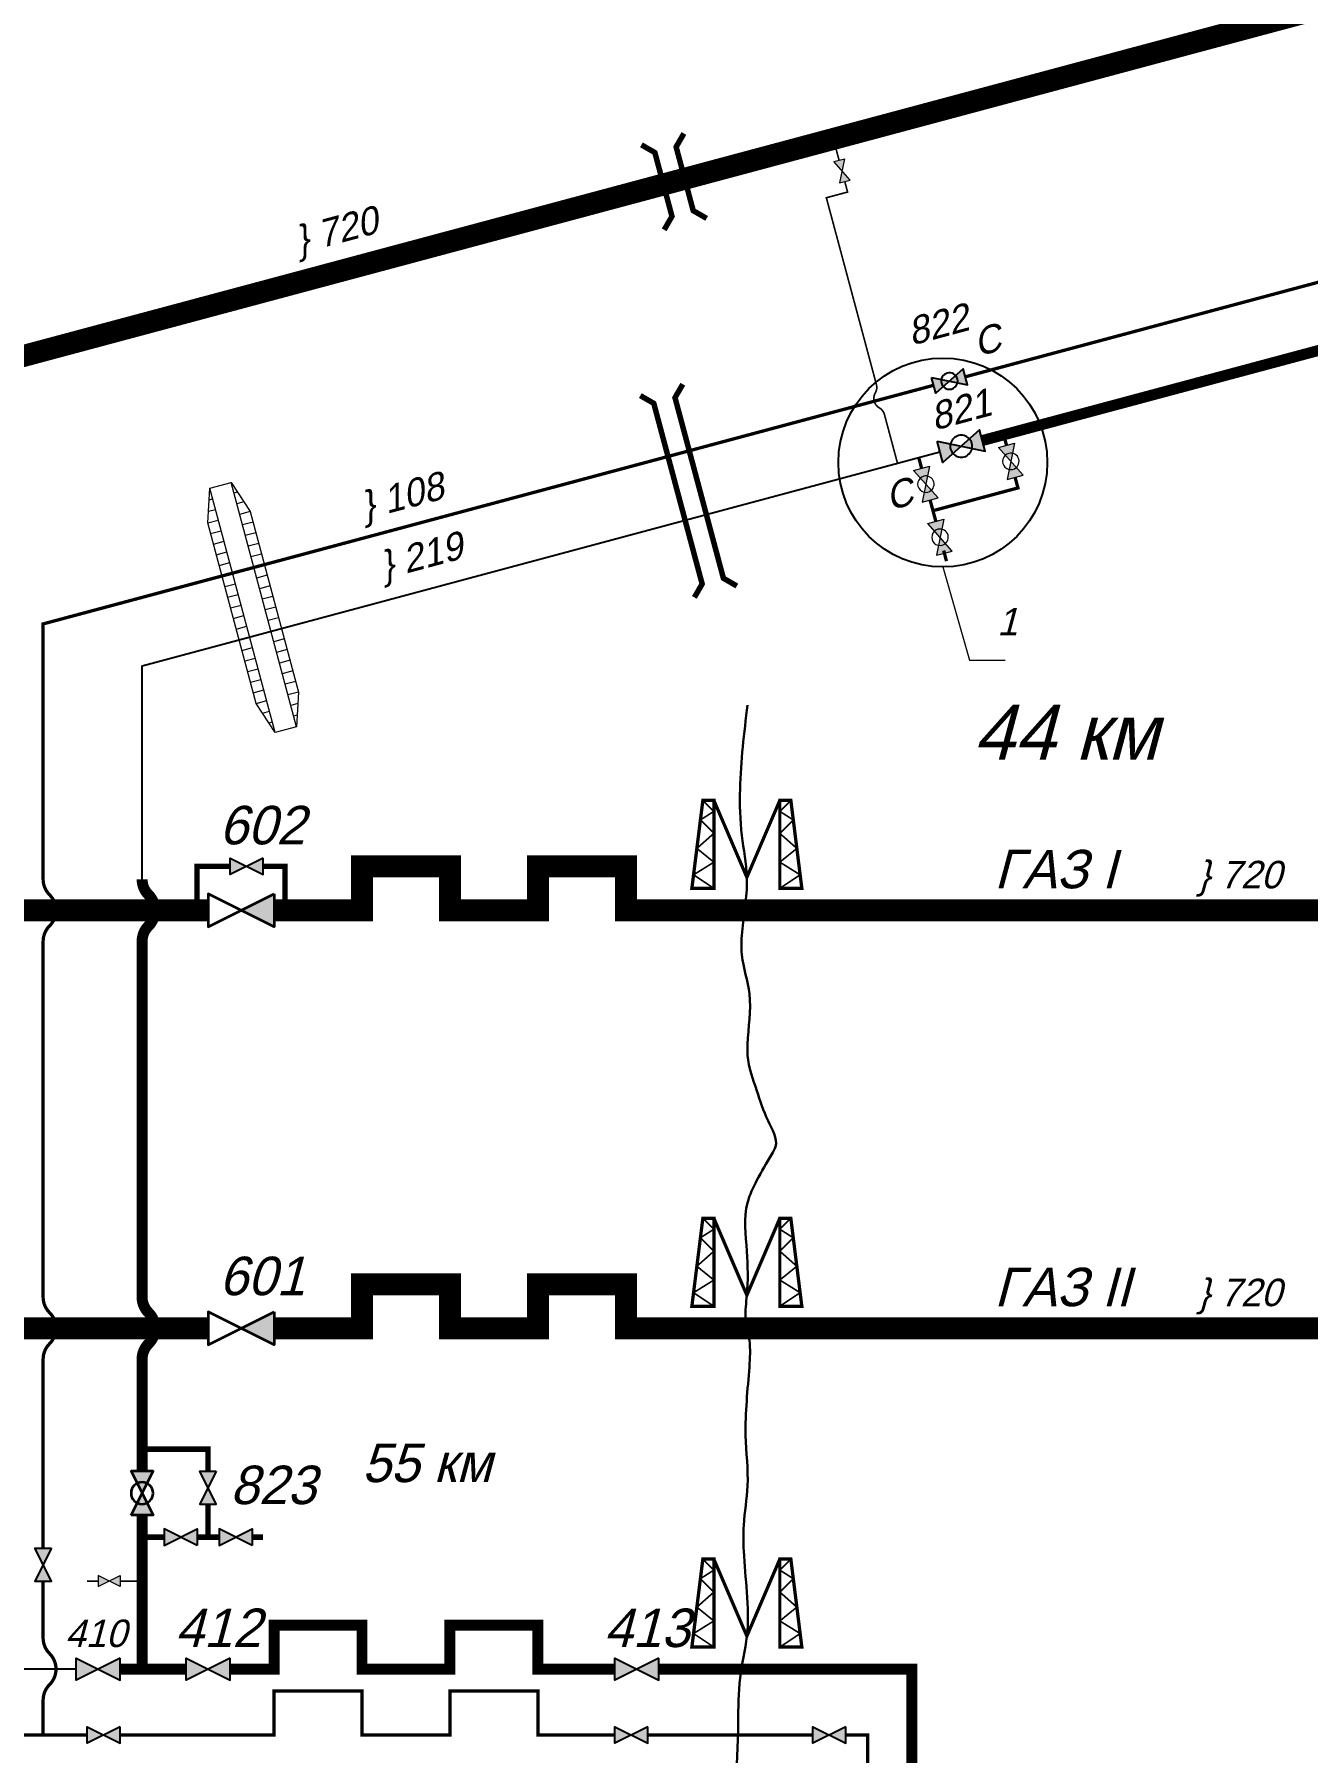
# Paper-space layout 'Layout1' of a CAD drawing. Header units: millimetres. Extents: x 4 to 970, y 6 to 602.
# Drawn here: x 161.9 to 277.7, y 289.6 to 445.9 of the extents above; entities that cross this region are included whole.
import ezdxf

# ---------------------------------------------------------------- set-up
doc = ezdxf.new("R2010")
doc.units = ezdxf.units.MM
for name, color, linetype in [('Задвижки ручн.ВД', 7, 'Continuous'), ('Клапаны обр.', 7, 'Continuous'), ('Краны шар.ВД', 7, 'Continuous'), ('Переезды', 7, 'Continuous'), ('Площадки', 7, 'Continuous'), ('Трубы 0057', 7, 'Continuous'), ('Трубы 0108', 7, 'Continuous'), ('Трубы 0114', 7, 'Continuous'), ('Трубы 0159', 7, 'Continuous'), ('Трубы 0219', 7, 'Continuous'), ('Трубы 0720', 7, 'Continuous')]:
    doc.layers.add(name, color=color, linetype=linetype)
doc.styles.add('# елементов', font='ruslat.shx', dxfattribs={"oblique": 15, "height": 2.5})
doc.styles.add('# елементов 3.5', font='ruslat.shx', dxfattribs={"oblique": 15, "height": 3.5})
doc.styles.add('Наим. объектов', font='ruslat.shx', dxfattribs={"oblique": 15, "height": 3.5})
doc.styles.add('Наим. труб', font='ruslat.shx', dxfattribs={"oblique": 15, "height": 2.5})
doc.styles.add('Рамка 5', font='ruslat.shx', dxfattribs={"oblique": 15, "height": 5})
doc.dimstyles.new('Выноски диам. труб', dxfattribs={"dimtxt": 2.5, "dimasz": 1.5, "dimexe": 1.25, "dimexo": 0.625, "dimgap": 1, "dimtad": 1, "dimtoh": 1, "dimtxsty": 'Наим. труб', "dimblk": 'OBLIQUE', "dimcen": 2.5, "dimclrd": 256, "dimclre": 256, "dimclrt": 256, "dimadec": 0, "dimazin": 0, "dimtfac": 1, "dimtmove": 0, "dimatfit": 3, "dimldrblk": 'DOTSMALL', "dimfxl": 0, "dimlwd": 20, "dimlwe": 20, "dimarcsym": 0})

# ---------------------------------------------------------------- blocks, each defined once
blk = doc.blocks.new('Клапан обр.')
at = {"layer": 'Клапаны обр.', "linetype": 'ByBlock', "lineweight": -2}
blk.add_hatch(color=0, dxfattribs=at).paths.add_polyline_path([(0, 0.25), (0, -0.25), (0.5, 0)])
at = {"layer": 'Клапаны обр.', "color": 0, "linetype": 'ByBlock', "lineweight": -2}
blk.add_lwpolyline([(0, -0.25), (0, 0.25), (1, -0.25), (1, 0.25)], close=True, dxfattribs=at)
blk = doc.blocks.new('Задвижка ручн.ВД')
at = {"layer": 'Задвижки ручн.ВД', "linetype": 'ByBlock', "lineweight": -2}
h = blk.add_hatch(color=0, dxfattribs=at)
edge = h.paths.add_edge_path()
edge.add_ellipse((0.5, 0), major_axis=(0.176776695296762, 0.1767766952967621), ratio=0.9999999999996418, start_angle=108.4349488229158, end_angle=134.9999999999897, ccw=False)
edge.add_line((0.2763932022500057, 0.1118033988749971), (0, 0.25))
edge.add_line((0, 0.25), (0, -0.25))
edge.add_line((0, -0.25), (0.2763932022500057, -0.1118033988749971))
edge.add_ellipse((0.5, 0), major_axis=(-0.176776695296762, 0.176776695296762), ratio=0.9999999999996423, start_angle=45.000000000010175, end_angle=71.56505117708417, ccw=False)
edge = h.paths.add_edge_path()
edge.add_line((0.5, 0), (0.2763932022500057, 0.1118033988749971))
edge.add_ellipse((0.5, 0), major_axis=(0.176776695296762, 0.176776695296762), ratio=0.9999999999996423, start_angle=108.4349488229159, end_angle=134.9999999999897)
edge.add_ellipse((0.5, 0), major_axis=(-0.176776695296762, 0.1767766952967621), ratio=0.9999999999996418, start_angle=45.00000000001025, end_angle=71.56505117708416)
edge.add_line((0.2763932022500057, -0.1118033988749971), (0.5, 0))
edge = h.paths.add_edge_path()
edge.add_line((0.5, 0), (0.7236067977499943, -0.1118033988749971))
edge.add_ellipse((0.5, 0), major_axis=(0.176776695296762, 0.176776695296762), ratio=0.9999999999996423, start_angle=288.4349488229158, end_angle=314.9999999999898)
edge.add_ellipse((0.5, 0), major_axis=(-0.176776695296762, 0.1767766952967621), ratio=0.9999999999996418, start_angle=225.0000000000103, end_angle=251.5650511770842)
edge.add_line((0.7236067977499943, 0.1118033988749971), (0.5, 0))
edge = h.paths.add_edge_path()
edge.add_ellipse((0.5, 0), major_axis=(0.176776695296762, 0.1767766952967621), ratio=0.9999999999996418, start_angle=288.4349488229158, end_angle=314.99999999998977, ccw=False)
edge.add_line((0.7236067977499943, -0.1118033988749971), (1, -0.25))
edge.add_line((1, -0.25), (1, 0.25))
edge.add_line((1, 0.25), (0.7236067977499943, 0.1118033988749971))
edge.add_ellipse((0.5, 0), major_axis=(-0.176776695296762, 0.176776695296762), ratio=0.9999999999996423, start_angle=225.0000000000103, end_angle=251.56505117708411, ccw=False)
at = {"layer": 'Задвижки ручн.ВД', "color": 0, "linetype": 'ByBlock', "lineweight": -2}
blk.add_lwpolyline([(1, 0.25), (0, -0.25), (0, 0.25), (1, -0.25)], close=True, dxfattribs=at)
blk = doc.blocks.new('Пересеч. 057-325')
at = {"layer": 'Трубы 0057', "const_width": 0.15}
blk.add_lwpolyline([(-1.414213562373106, 0, -0.1989123673796589), (-0.7071067811865532, -0.2928932188134468), (-0.7071067811865532, -0.292893218813461, 0.414213562373095), (0.7071067811865532, -0.292893218813461), (0.7071067811865532, -0.2928932188134752, -0.1989123673796643), (1.414213562373106, 0)], format="xyb", dxfattribs=at)
blk = doc.blocks.new('Пересеч. 114-720')
at = {"layer": 'Трубы 0114', "color": 0, "linetype": 'ByBlock', "lineweight": -2, "const_width": 0.3}
blk.add_lwpolyline([(-2.828427124746185, 0, -0.1989123673796581), (-1.414213562373078, -0.5857864376268935), (-1.414213562373106, -0.5857864376268935, 0.4142135623730965), (1.414213562373106, -0.5857864376268935), (1.414213562373078, -0.5857864376268935, -0.198912367379658), (2.828427124746185, 0)], format="xyb", dxfattribs=at)
blk = doc.blocks.new('Пересеч. 219-720')
at = {"layer": 'Трубы 0219', "color": 0, "linetype": 'ByBlock', "lineweight": -2, "const_width": 1}
blk.add_lwpolyline([(-2.828427124746185, 0, -0.1989123673796581), (-1.414213562373078, -0.5857864376268935), (-1.414213562373106, -0.5857864376268935, 0.4142135623730965), (1.414213562373106, -0.5857864376268935), (1.414213562373078, -0.5857864376268935, -0.198912367379658), (2.828427124746185, 0)], format="xyb", dxfattribs=at)
blk = doc.blocks.new('Кран шар.ВД')
at = {"layer": 'Краны шар.ВД', "linetype": 'ByBlock', "lineweight": -2}
h = blk.add_hatch(color=0, dxfattribs=at)
edge = h.paths.add_edge_path()
edge.add_ellipse((0.5, 0), major_axis=(0.176776695296762, 0.1767766952967621), ratio=0.9999999999996418, start_angle=108.4349488229158, end_angle=134.9999999999897, ccw=False)
edge.add_line((0.2763932022500057, 0.1118033988749971), (0, 0.25))
edge.add_line((0, 0.25), (0, -0.25))
edge.add_line((0, -0.25), (0.2763932022500057, -0.1118033988749971))
edge.add_ellipse((0.5, 0), major_axis=(-0.176776695296762, 0.176776695296762), ratio=0.9999999999996423, start_angle=45.000000000010175, end_angle=71.56505117708417, ccw=False)
edge = h.paths.add_edge_path()
edge.add_line((0.5, 0), (0.2763932022500057, 0.1118033988749971))
edge.add_ellipse((0.5, 0), major_axis=(0.176776695296762, 0.176776695296762), ratio=0.9999999999996423, start_angle=108.4349488229159, end_angle=134.9999999999897)
edge.add_ellipse((0.5, 0), major_axis=(-0.176776695296762, 0.1767766952967621), ratio=0.9999999999996418, start_angle=45.00000000001025, end_angle=71.56505117708416)
edge.add_line((0.2763932022500057, -0.1118033988749971), (0.5, 0))
edge = h.paths.add_edge_path()
edge.add_line((0.5, 0), (0.7236067977499943, -0.1118033988749971))
edge.add_ellipse((0.5, 0), major_axis=(0.176776695296762, 0.176776695296762), ratio=0.9999999999996423, start_angle=288.4349488229158, end_angle=314.9999999999898)
edge.add_ellipse((0.5, 0), major_axis=(-0.176776695296762, 0.1767766952967621), ratio=0.9999999999996418, start_angle=225.0000000000103, end_angle=251.5650511770842)
edge.add_line((0.7236067977499943, 0.1118033988749971), (0.5, 0))
edge = h.paths.add_edge_path()
edge.add_ellipse((0.5, 0), major_axis=(0.176776695296762, 0.1767766952967621), ratio=0.9999999999996418, start_angle=288.4349488229158, end_angle=314.99999999998977, ccw=False)
edge.add_line((0.7236067977499943, -0.1118033988749971), (1, -0.25))
edge.add_line((1, -0.25), (1, 0.25))
edge.add_line((1, 0.25), (0.7236067977499943, 0.1118033988749971))
edge.add_ellipse((0.5, 0), major_axis=(-0.176776695296762, 0.176776695296762), ratio=0.9999999999996423, start_angle=225.0000000000103, end_angle=251.56505117708411, ccw=False)
at = {"layer": 'Краны шар.ВД', "color": 0, "linetype": 'ByBlock', "lineweight": -2}
blk.add_lwpolyline([(0, 0.25), (1, -0.25), (1, 0.25), (0, -0.25)], close=True, dxfattribs=at)
blk.add_lwpolyline([(0.25, 0, 1), (0.75, 0, 0.9999999999999999), (0.25, 0)], format="xyb", close=True, dxfattribs=at)
blk = doc.blocks.new('Переезд')
at = {"layer": 'Переезды', "color": 0, "linetype": 'ByBlock', "lineweight": -2}
blk.add_lwpolyline([(3, 11.5), (4, 8.5), (4, -8.5), (3, -11.5), (1, -11.5), (0, -8.5), (0, 8.5), (1, 11.5)], close=True, dxfattribs=at)
for points in [[(1, -11.5), (1, 11.5)], [(3, -11.5), (3, 11.5)], [(0.3333333333333428, 9.5), (1, 9.5)], [(0.6666666666666572, 10.5), (1, 10.5)], [(3.333333333333343, 10.5), (3, 10.5)], [(3.666666666666657, 9.5), (3, 9.5)], [(0, 8.5), (1, 8.5)], [(4, 8.5), (3, 8.5)], [(0, 7.5), (1, 7.5)], [(0, 6.5), (1, 6.5)], [(4, 7.5), (3, 7.5)], [(4, 6.5), (3, 6.5)], [(0, 5.5), (1, 5.5)], [(4, 5.5), (3, 5.5)], [(0, 4.5), (1, 4.5)], [(0, 3.5), (1, 3.5)], [(4, 4.5), (3, 4.5)], [(4, 3.5), (3, 3.5)], [(0, 2.5), (1, 2.5)], [(4, 2.5), (3, 2.5)], [(0, 1.5), (1, 1.5)], [(0, 0.5), (1, 0.5)], [(4, 1.5), (3, 1.5)], [(4, 0.5), (3, 0.5)], [(0, -0.5), (1, -0.5)], [(0, -1.5), (1, -1.5)], [(4, -0.5), (3, -0.5)], [(4, -1.5), (3, -1.5)], [(0, -2.5), (1, -2.5)], [(4, -2.5), (3, -2.5)], [(0, -3.5), (1, -3.5)], [(0, -4.5), (1, -4.5)], [(4, -3.5), (3, -3.5)], [(4, -4.5), (3, -4.5)], [(0, -5.5), (1, -5.5)], [(4, -5.5), (3, -5.5)], [(0, -6.5), (1, -6.5)], [(0, -7.5), (1, -7.5)], [(4, -6.5), (3, -6.5)], [(4, -7.5), (3, -7.5)], [(0, -8.5), (1, -8.5)], [(4, -8.5), (3, -8.5)], [(0.3333333333333428, -9.5), (1, -9.5)], [(0.6666666666666572, -10.5), (1, -10.5)], [(3.666666666666657, -9.5), (3, -9.5)], [(3.333333333333343, -10.5), (3, -10.5)]]:
    blk.add_lwpolyline(points, dxfattribs=at)
blk = doc.blocks.new('_DotSmall')
at = {"layer": 'Трубы 0057', "color": 0, "const_width": 0.5}
blk.add_lwpolyline([(-0.0625, 0, 1), (0.0625, 0, 1)], format="xyb", close=True, dxfattribs=at)
blk = doc.blocks.new('_Oblique')
at = {"layer": 'Трубы 0057', "color": 0, "lineweight": -2}
blk.add_line((-0.5, -0.5), (0.5, 0.5), dxfattribs=at)

psp = doc.layouts.get("Layout1")

# ---------------------------------------------------------------- linework, layer by layer
at = {"layer": 'Переезды', "const_width": 0.5}
for points in [[(219.1964157247097, 428.0796449313373), (219.9035225058962, 429.304389802729), (218.3506082352811, 435.0999447604635), (217.1258633638895, 435.8070515416498)], [(223.0601190298659, 429.1149211117474), (221.8353741584744, 429.8220278929339), (220.2824598878593, 435.6175828506683), (220.9895666690458, 436.84232772206)], [(225.8055925605148, 395.686454573593), (224.5808476891231, 396.3935613547795), (220.1809239223803, 412.8143004016939), (220.8880307035669, 414.0390452730852)], [(221.9418892553585, 394.651178393183), (222.648996036545, 395.8759232645746), (218.2490722698022, 412.2966623114887), (217.0243273984106, 413.0037690926752)]]:
    psp.add_lwpolyline(points, dxfattribs=at)
at = {"layer": 'Площадки', "const_width": 0.3}
for points in [[(222.7137462883269, 376.1925880478518), (221.7137462883269, 368.1925880478518), (223.7137462883269, 368.1925880478518), (223.7137462883269, 376.1925880478518)], [(229.7137462883269, 368.1925880478518), (229.7137462883269, 376.1925880478518), (230.7137462883269, 376.1925880478518), (231.7137462883269, 368.1925880478518)], [(222.7137462883269, 338.1925880478518), (221.7137462883269, 330.1925880478518), (223.7137462883269, 330.1925880478518), (223.7137462883269, 338.1925880478518)], [(229.7137462883269, 330.1925880478518), (229.7137462883269, 338.1925880478518), (230.7137462883269, 338.1925880478518), (231.7137462883269, 330.1925880478518)], [(222.7137462883269, 307.1925880478518), (221.7137462883269, 299.1925880478518), (223.7137462883269, 299.1925880478518), (223.7137462883269, 307.1925880478518)], [(229.7137462883269, 299.1925880478518), (229.7137462883269, 307.1925880478518), (230.7137462883269, 307.1925880478518), (231.7137462883269, 299.1925880478518)]]:
    psp.add_lwpolyline(points, close=True, dxfattribs=at)
at = {"layer": 'Площадки'}
for points, const_width in [([(223.7137462883269, 368.1925880478518), (221.8675924421731, 369.4233572786211), (223.7137462883269, 370.5709664262301), (222.1677340183883, 371.8244898883427), (223.7137462883269, 373.1925880478518), (222.4915240661047, 374.414810270074), (223.7137462883269, 375.1925880478518), (222.7137462883269, 376.1925880478518)], 0.15), ([(223.7137462883269, 376.1925880478518), (226.7137462883269, 369.1925880478518), (229.7137462883269, 376.1925880478518)], 0.3), ([(229.7137462883269, 368.1925880478518), (231.5599001344808, 369.4233572786211), (229.7137462883269, 370.5709664262301), (231.2597585582656, 371.8244898883427), (229.7137462883269, 373.1925880478518), (230.9359685105491, 374.414810270074), (229.7137462883269, 375.1925880478518), (230.7137462883269, 376.1925880478518)], 0.15), ([(223.7137462883269, 330.1925880478518), (221.8675924421731, 331.4233572786211), (223.7137462883269, 332.5709664262301), (222.1677340183883, 333.8244898883427), (223.7137462883269, 335.1925880478518), (222.4915240661047, 336.414810270074), (223.7137462883269, 337.1925880478518), (222.7137462883269, 338.1925880478518)], 0.15), ([(223.7137462883269, 338.1925880478518), (226.7137462883269, 331.1925880478518), (229.7137462883269, 338.1925880478518)], 0.3), ([(229.7137462883269, 330.1925880478518), (231.5599001344808, 331.4233572786211), (229.7137462883269, 332.5709664262301), (231.2597585582656, 333.8244898883427), (229.7137462883269, 335.1925880478518), (230.9359685105491, 336.414810270074), (229.7137462883269, 337.1925880478518), (230.7137462883269, 338.1925880478518)], 0.15), ([(223.7137462883269, 299.1925880478518), (221.8675924421731, 300.4233572786211), (223.7137462883269, 301.5709664262301), (222.1677340183883, 302.8244898883427), (223.7137462883269, 304.1925880478518), (222.4915240661047, 305.414810270074), (223.7137462883269, 306.1925880478518), (222.7137462883269, 307.1925880478518)], 0.15), ([(223.7137462883269, 307.1925880478518), (226.7137462883269, 300.1925880478518), (229.7137462883269, 307.1925880478518)], 0.3), ([(229.7137462883269, 299.1925880478518), (231.5599001344808, 300.4233572786211), (229.7137462883269, 301.5709664262301), (231.2597585582656, 302.8244898883427), (229.7137462883269, 304.1925880478518), (230.9359685105491, 305.414810270074), (229.7137462883269, 306.1925880478518), (230.7137462883269, 307.1925880478518)], 0.15)]:
    psp.add_lwpolyline(points, dxfattribs=dict(at, const_width=const_width))
at = {"layer": 'Площадки', "lineweight": 25}
psp.add_circle((244.5371206419701, 406.9172094784803), 9.5, dxfattribs=at)
at = {"layer": 'Площадки', "color": 5, "lineweight": 30}
psp.add_spline([(226.7744883073655, 384.8586787656898), (226.0961506834371, 377.2320074807683), (226.2657360323703, 372.9949675192927), (226.7137462883269, 369.1925880478518), (226.6049042157003, 366.8936306527892), (226.2657360323703, 362.1481461542305), (226.9440723990305, 358.5890327803111), (226.7744883073655, 354.0130295250572), (226.7744883073655, 352.9961404508911), (227.6224100229589, 349.7759903707499), (228.6399158302173, 347.0642848276923), (229.3182534541455, 344.691542578413), (228.9790840135474, 344.0136159908564), (227.6224100229589, 341.6408737415768), (226.7744883073655, 339.6070947860755), (226.7137462883269, 335.1925880478518), (226.7137462883269, 331.1925880478518), (226.6049042157003, 329.0992367147917), (226.9440723990305, 327.0654569521218), (226.9440723990305, 324.6927155100113), (226.6049042157003, 318.4218965930343), (226.7744883073655, 313.8458933377801), (226.4353201240353, 310.2867799638609), (226.4353201240353, 307.9140377145815), (226.7137462883269, 304.1925880478518), (226.7137462883269, 300.1925880478518), (226.0961506834371, 296.3892897619626), (225.9265665917721, 292.3217318509603), (225.2485973473937, 280.1925880478518)], degree=3, dxfattribs=at)
at = {"layer": 'Трубы 0057', "const_width": 0.15}
for points in [[(234.5818785912138, 436.3432720032364), (235.0995166814188, 434.4114203506583)], [(235.6171547716238, 432.4795686980802), (235.8759738167264, 431.5136428717911), (233.9441221641482, 430.996004781586), (238.4956586173117, 414.0094394858783)], [(239.2277094248805, 411.2773886783093), (240.4145982917113, 406.8478591243592)], [(166.7137462883269, 305.1925880478518), (167.7137462883269, 305.1925880478518)], [(169.7137462883269, 305.1925880478518), (171.7137462883269, 305.1925880478518)]]:
    psp.add_lwpolyline(points, dxfattribs=at)
at = {"layer": 'Трубы 0108', "color": 5, "const_width": 0.3}
for points in [[(246.5890906314087, 414.7139664429139), (293.919456119573, 427.3960996529374)], [(162.7137462883269, 331.021015172598), (162.7137462883269, 363.3641609231056)], [(162.7137462883269, 308.1925880478518), (162.7137462883269, 325.3641609231056)], [(162.7137462883269, 300.021015172598), (162.7137462883269, 305.1925880478518)], [(162.7137462883269, 291.1925880478518), (162.7137462883269, 294.3641609231056)]]:
    psp.add_lwpolyline(points, dxfattribs=at)
at = {"layer": 'Трубы 0108', "color": 5}
psp.add_lwpolyline([(162.7137462883269, 369.021015172598, 0.3, 0.3, 0), (162.7137462883269, 392.2396356613029, 0.3, 0.3, 0), (243.6913131525415, 413.9375093076063, 0, 0, 0)], format="xyseb", dxfattribs=at)
at = {"layer": 'Трубы 0108', "const_width": 0.3}
for points in [[(250.3326755997045, 408.4701237490955), (250.0738565546019, 409.4360495753845)], [(242.3464499442894, 407.3654972145645), (242.605268989392, 406.3995713882753)], [(243.640545169802, 402.535868083119), (251.3679517801146, 404.6064204439391), (251.109132735012, 405.5723462702282)], [(243.3817261246995, 403.5017939094081), (243.8993642149046, 401.56994225683)], [(244.6111165889365, 398.913646234535), (244.869935634039, 397.9477204082459)]]:
    psp.add_lwpolyline(points, dxfattribs=at)
at = {"layer": 'Трубы 0114', "color": 5}
for points in [[(169.7137462883269, 291.1925880478518, 0.3, 0.3, 0), (183.7137462883269, 291.1925880478518, 0.3, 0.3, 0), (183.7137462883269, 295.1925880478518, 0.3, 0.3, 0), (191.7137462883269, 295.1925880478518, 0.3, 0.3, 0), (191.7137462883269, 291.1925880478518, 0.3, 0.3, 0), (199.7137462883269, 291.1925880478518, 0.3, 0.3, 0), (199.7137462883269, 295.1925880478518, 0.3, 0.3, 0), (207.7137462883269, 295.1925880478518, 0.3, 0.3, 0), (207.7137462883269, 291.1925880478518, 0.3, 0.3, 0), (214.7137462883269, 291.1925880478518, 0, 0, 0)], [(158.7137462883269, 291.1925880478518, 0.3, 0.3, 0), (166.7137462883269, 291.1925880478518, 0.3, 0.3, 0)], [(235.7137462883269, 291.1925880478518, 0.3, 0.3, 0), (237.7137462883269, 291.1925880478518, 0.3, 0.3, 0), (237.7137462883269, 220.1925880478518, 0, 0, 0)]]:
    psp.add_lwpolyline(points, format="xyseb", dxfattribs=at)
at = {"layer": 'Трубы 0114', "color": 5, "const_width": 0.3}
psp.add_lwpolyline([(217.7137462883269, 291.1925880478518), (232.7137462883269, 291.1925880478518)], dxfattribs=at)
at = {"layer": 'Трубы 0159'}
psp.add_lwpolyline([(176.7137462883269, 366.1925880478518, 0.5, 0.5, 0), (176.7137462883269, 370.1925880478518, 0.5, 0.5, 0), (179.7137462883269, 370.1925880478518, 0, 0, 0)], format="xyseb", dxfattribs=at)
at = {"layer": 'Трубы 0159', "const_width": 0.5}
for points in [[(184.7137462883269, 366.1925880478518), (184.7137462883269, 370.1925880478518), (182.7137462883269, 370.1925880478518)], [(177.7137462883269, 315.1925880478518), (177.7137462883269, 317.1925880478518), (171.7137462883269, 317.1925880478518)], [(177.7137462883269, 309.1925880478518), (177.7137462883269, 312.1925880478518)], [(171.7137462883269, 309.1925880478518), (173.7137462883269, 309.1925880478518)], [(176.7137462883269, 309.1925880478518), (178.7137462883269, 309.1925880478518)], [(181.7137462883269, 309.1925880478518), (182.7137462883269, 309.1925880478518)]]:
    psp.add_lwpolyline(points, dxfattribs=at)
at = {"layer": 'Трубы 0219', "color": 1, "const_width": 1}
for points in [[(248.1420049020238, 408.9184114851795), (294.6062384227459, 421.3684653339882)], [(171.7137462883269, 331.021015172598), (171.7137462883269, 363.3641609231056)], [(171.7137462883269, 315.1925880478518), (171.7137462883269, 325.3641609231056)], [(171.7137462883269, 297.1925880478518), (171.7137462883269, 311.1925880478518)], [(214.7137462883269, 297.1925880478518), (207.7137462883269, 297.1925880478518), (207.7137462883269, 301.1925880478518), (199.7137462883269, 301.1925880478518), (199.7137462883269, 297.1925880478518), (191.7137462883269, 297.1925880478518), (191.7137462883269, 301.1925880478518), (183.7137462883269, 301.1925880478518), (183.7137462883269, 297.1925880478518), (179.7137462883269, 297.1925880478518)], [(175.7137462883269, 297.1925880478518), (169.7137462883269, 297.1925880478518)], [(241.7137462883269, 220.1925880478518), (241.7137462883269, 297.1925880478518), (218.7137462883269, 297.1925880478518)]]:
    psp.add_lwpolyline(points, dxfattribs=at)
at = {"layer": 'Трубы 0219', "color": 1}
for points in [[(171.7137462883269, 369.021015172598), (171.7137462883269, 388.4395213107223), (244.2783015968676, 407.8831353047693)], [(165.7137462883269, 297.1925880478518), (62.71374628832692, 297.1925880478518), (40.44708578993152, 335.7595753459595), (43.91118740506928, 337.7595753459595), (39.91118740506928, 344.6877785762351), (36.44708578993155, 342.687778576235), (27.71374628832693, 357.8143663127626), (27.71374628832692, 374.1925880478518)]]:
    psp.add_lwpolyline(points, dxfattribs=at)
at = {"layer": 'Трубы 0720'}
for points in [[(132.7137462883269, 414.1925880478518, 2, 2, 0), (151.9144006473176, 414.1925880478518, 2, 2, 0), (365.9477909665271, 471.5426621371794, 0, 0, 0)], [(322.7137462883269, 203.1925880478518, 2, 2, 0), (315.7137462883269, 203.1925880478518, 2, 2, 0), (315.7137462883269, 241.1925880478518, 2, 2, 0), (319.7137462883269, 241.1925880478518, 2, 2, 0), (319.7137462883269, 249.1925880478518, 2, 2, 0), (315.7137462883269, 249.1925880478518, 2, 2, 0), (315.7137462883269, 313.1925880478518, 2, 2, 0), (319.7137462883269, 313.1925880478518, 2, 2, 0), (319.7137462883269, 321.1925880478518, 2, 2, 0), (315.7137462883269, 321.1925880478518, 2, 2, 0), (315.7137462883269, 328.1925880478518, 2, 2, 0), (215.7137462883269, 328.1925880478518, 2, 2, 0), (215.7137462883269, 332.1925880478518, 2, 2, 0), (207.7137462883269, 332.1925880478518, 2, 2, 0), (207.7137462883269, 328.1925880478518, 2, 2, 0), (199.7137462883269, 328.1925880478518, 2, 2, 0), (199.7137462883269, 332.1925880478518, 2, 2, 0), (191.7137462883269, 332.1925880478518, 2, 2, 0), (191.7137462883269, 328.1925880478518, 2, 2, 0), (183.7137462883269, 328.1925880478518, 0, 0, 0)]]:
    psp.add_lwpolyline(points, format="xyseb", dxfattribs=at)
at = {"layer": 'Трубы 0720', "const_width": 2}
for points in [[(339.7137462883269, 366.1925880478518), (215.7137462883269, 366.1925880478518), (215.7137462883269, 370.1925880478518), (207.7137462883269, 370.1925880478518), (207.7137462883269, 366.1925880478518), (199.7137462883269, 366.1925880478518), (199.7137462883269, 370.1925880478518), (191.7137462883269, 370.1925880478518), (191.7137462883269, 366.1925880478518), (183.7137462883269, 366.1925880478518)], [(177.7137462883269, 366.1925880478518), (122.7137462883269, 366.1925880478518)], [(177.7137462883269, 328.1925880478518), (122.7137462883269, 328.1925880478518)]]:
    psp.add_lwpolyline(points, dxfattribs=at)

# ---------------------------------------------------------------- block references
at = {"layer": 'Задвижки ручн.ВД', "lineweight": 15, "xscale": 2, "yscale": 2}
for p, rotation in [((235.0995166814188, 434.4114203506583), 285), ((169.7137462883269, 305.1925880478518), 180)]:
    psp.add_blockref('Задвижка ручн.ВД', p, dxfattribs=dict(at, rotation=rotation))
at = {"layer": 'Задвижки ручн.ВД', "lineweight": 25}
for p, xscale, yscale in [((179.7137462883269, 370.1925880478518), 3, 3), ((165.7137462883269, 297.1925880478518), 4.000000000000001, 4), ((175.7137462883269, 297.1925880478518), 4.000000000000001, 4), ((214.7137462883269, 297.1925880478518), 4.000000000000001, 4), ((166.7137462883269, 291.1925880478518), 3, 3), ((214.7137462883269, 291.1925880478518), 3, 3), ((232.7137462883269, 291.1925880478518), 3, 3)]:
    psp.add_blockref('Задвижка ручн.ВД', p, dxfattribs=dict(at, xscale=xscale, yscale=yscale))
at = {"layer": 'Задвижки ручн.ВД', "lineweight": 25, "xscale": -3, "yscale": 3}
for p, rotation in [((177.7137462883269, 312.1925880478518), 270), ((173.7137462883269, 309.1925880478518), 180), ((178.7137462883269, 309.1925880478518), 180), ((162.7137462883269, 305.1925880478518), 270)]:
    psp.add_blockref('Задвижка ручн.ВД', p, dxfattribs=dict(at, rotation=rotation))
at = {"layer": 'Клапаны обр.', "lineweight": 35, "xscale": 6, "yscale": 6, "rotation": 180}
for p in [(183.7137462883269, 366.1925880478518), (183.7137462883269, 328.1925880478518)]:
    psp.add_blockref('Клапан обр.', p, dxfattribs=at)
at = {"layer": 'Краны шар.ВД', "lineweight": 25}
for p, xscale, yscale, rotation in [((243.6913131525415, 413.9375093076063), 3, 3, 15), ((244.2783015968675, 407.8831353047694), 3.999999999999999, 4, 15.00000000000001)]:
    psp.add_blockref('Кран шар.ВД', p, dxfattribs=dict(at, xscale=xscale, yscale=yscale, rotation=rotation))
at = {"layer": 'Краны шар.ВД', "lineweight": 15, "xscale": 3, "yscale": 3, "rotation": 284.9999999999999}
for p in [(250.3326755997045, 408.4701237490955), (242.6052689893919, 406.3995713882754), (243.8993642149045, 401.56994225683)]:
    psp.add_blockref('Кран шар.ВД', p, dxfattribs=at)
at = {"layer": 'Краны шар.ВД', "lineweight": 35, "xscale": 4, "yscale": 4, "rotation": 89.99999999999999}
psp.add_blockref('Кран шар.ВД', (171.7137462883269, 311.1925880478518), dxfattribs=at)
at = {"layer": 'Переезды', "lineweight": 15, "rotation": 14.99999999999999}
psp.add_blockref('Переезд', (179.8801494490328, 393.2158928937257), dxfattribs=at)
at = {"layer": 'Трубы 0057', "rotation": 285}
psp.add_blockref('Пересеч. 057-325', (238.8616840210961, 412.6434140820938), dxfattribs=at)
at = {"layer": 'Трубы 0108', "color": 5, "rotation": 90}
for p in [(162.7137462883269, 366.1925880478518), (162.7137462883269, 328.1925880478518), (162.7137462883269, 297.1925880478518)]:
    psp.add_blockref('Пересеч. 114-720', p, dxfattribs=at)
at = {"layer": 'Трубы 0219', "color": 1, "rotation": 90}
for p in [(171.7137462883269, 366.1925880478518), (171.7137462883269, 328.1925880478518)]:
    psp.add_blockref('Пересеч. 219-720', p, dxfattribs=at)

# ---------------------------------------------------------------- texts
at = {"layer": 'Задвижки ручн.ВД', "lineweight": 35, "style": '# елементов 3.5', "oblique": 15}
for s, p in [('823', (179.7137462883269, 312.1925880478518)), ('412', (174.7137462883269, 299.1925880478518)), ('413', (213.7137462883269, 299.1925880478518))]:
    psp.add_text(s, height=3.5, dxfattribs=at).set_placement(p)
at = {"layer": 'Задвижки ручн.ВД', "lineweight": 25, "style": '# елементов', "oblique": 15}
psp.add_text('410', height=2.5, dxfattribs=at).set_placement((164.7137462883269, 299.1925880478518))
at = {"layer": 'Клапаны обр.', "lineweight": 35, "style": '# елементов 3.5', "oblique": 15}
for s, p in [('602', (178.7137462883269, 372.1925880478518)), ('601', (178.7137462883269, 331.1925880478518))]:
    psp.add_text(s, height=3.5, dxfattribs=at).set_placement(p)
at = {"layer": 'Краны шар.ВД', "lineweight": 25, "style": '# елементов', "oblique": 15}
for s, p in [('822', (241.6901111458423, 417.54239356766)), ('С', (247.6901111458423, 416.54239356766)), ('821', (243.7606635066626, 409.8149869573475)), ('С', (239.6901111458423, 402.54239356766))]:
    psp.add_text(s, height=2.5, rotation=14.99999999999999, dxfattribs=at).set_placement(p)
at = {"layer": 'Площадки', "lineweight": 50, "style": 'Рамка 5', "oblique": 15}
psp.add_text('44 км', height=5, dxfattribs=at).set_placement((247.3026045159017, 379.881610621557))
at = {"layer": 'Площадки', "lineweight": 35, "style": 'Наим. объектов', "oblique": 15}
for s, p in [('ГАЗ I', (249.2137462883269, 368.1925880478518)), ('ГАЗ II', (249.2137462883269, 330.1925880478518)), ('55 км', (191.7137462883269, 314.1925880478518))]:
    psp.add_text(s, height=3.5, dxfattribs=at).set_placement(p)
at = {"layer": 'Площадки', "lineweight": 25, "insert": (249.4762812926929, 393.6909865502278), "char_height": 2.5, "attachment_point": 1, "style": 'Наим. труб'}
psp.add_mtext('1', dxfattribs=at)
at = {"layer": 'Трубы 0108', "lineweight": 25, "style": 'Наим. труб', "oblique": 15}
psp.add_text('} 108', height=2.5, rotation=14.99999999999999, dxfattribs=at).set_placement((191.97716840954, 401.7037211883653))
at = {"layer": 'Трубы 0219', "lineweight": 25, "style": 'Наим. труб', "oblique": 15}
psp.add_text('} 219', height=2.5, rotation=14.99999999999999, dxfattribs=at).set_placement((193.7144097899035, 396.2729880192804))
at = {"layer": 'Трубы 0720', "lineweight": 25, "style": 'Наим. труб', "oblique": 15}
psp.add_text('} 720', height=2.5, rotation=14.99999999999999, dxfattribs=at).set_placement((185.9882716479343, 425.866470226352))
for p in [(267.7137462883269, 368.1925880478518), (267.7137462883269, 330.1925880478518)]:
    psp.add_text('} 720', height=2.5, dxfattribs=at).set_placement(p)

# ---------------------------------------------------------------- leaders
at = {"layer": 'Площадки', "lineweight": 25, "has_arrowhead": 0, "annotation_type": 0, "has_hookline": 1, "hookline_direction": 0, "text_width": 0.7228329487767249}
psp.add_leader([(244.5371206419701, 397.4172094784803), (246.9762812926929, 388.9409865502278), (248.4762812926929, 388.9409865502278)], dimstyle='Выноски диам. труб', override={"dimgap": 1, "dimtad": 1}, dxfattribs=at)

doc.saveas('drawing.dxf')
